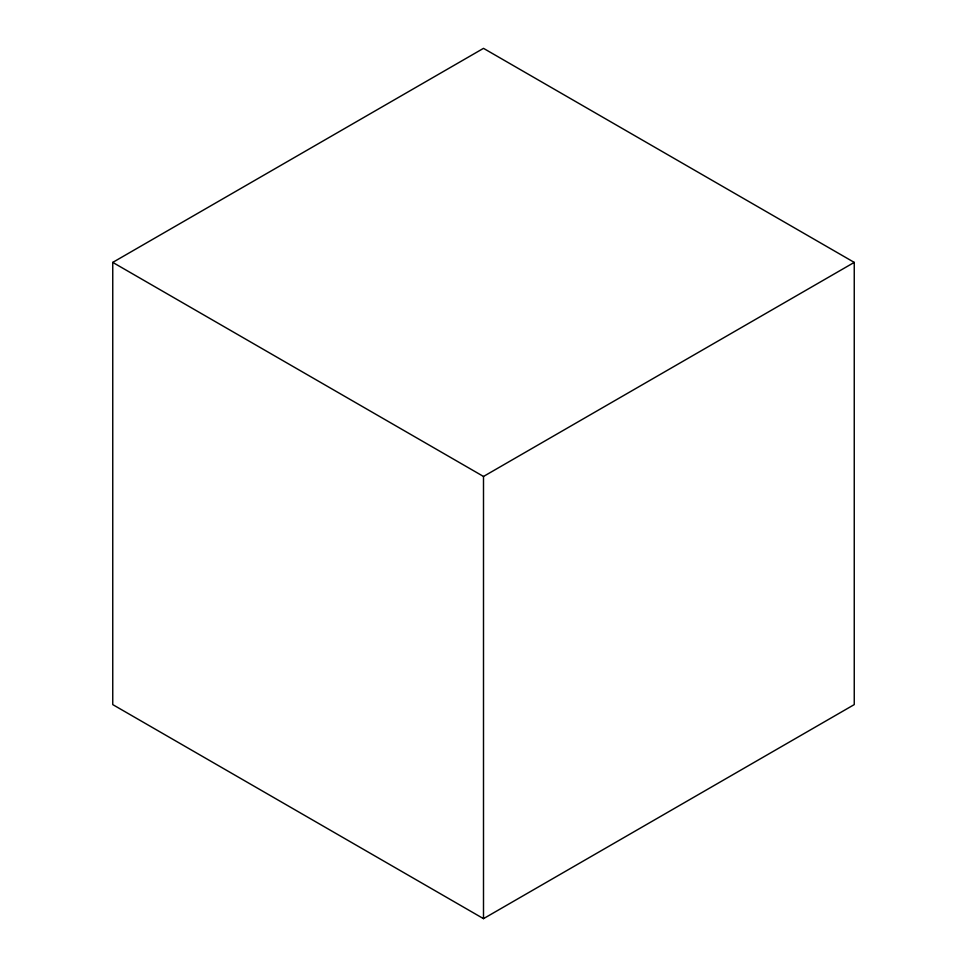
<?xml version="1.0" encoding="UTF-8"?>
<svg xmlns="http://www.w3.org/2000/svg" width="967" height="967" viewBox="0 0 967 967"><rect width="100%" height="100%" fill="white"/><g stroke="black" fill="none" stroke-linecap="round" stroke-linejoin="round"><path stroke-width="1.45" d="M112.752 262.395L483.5 48.35L854.248 262.395L854.248 704.605L483.5 918.65L112.752 704.605L112.752 262.395L483.5 476.453L854.248 262.395M483.5 476.453L483.5 918.65"/></g></svg>
